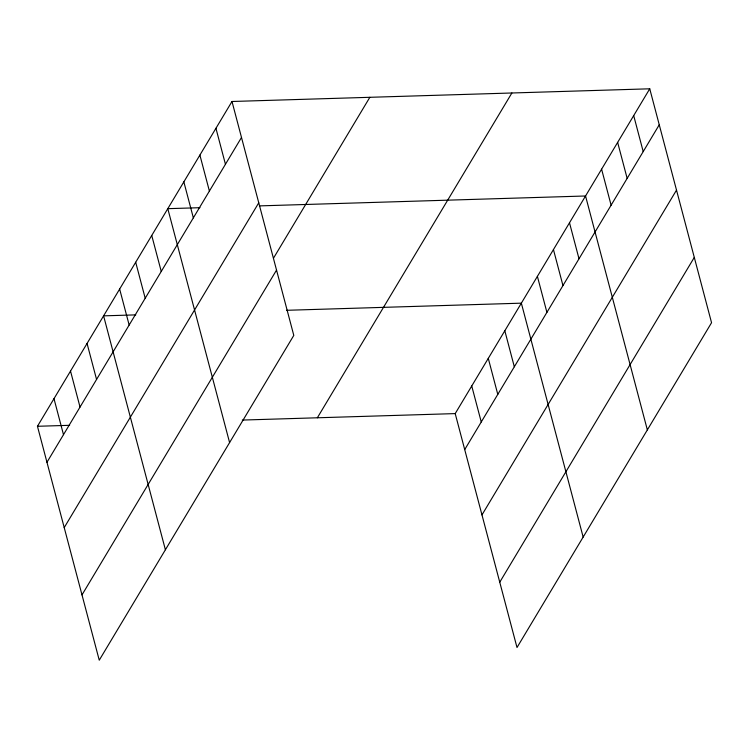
<?xml version="1.0" encoding="UTF-8"?>
<svg xmlns="http://www.w3.org/2000/svg" width="749" height="749" viewBox="0 0 749 749"><rect width="100%" height="100%" fill="white"/><g stroke="black" fill="none" stroke-linecap="round" stroke-linejoin="round"><path stroke-width="1.12" d="M231.993 101.49L293.795 335.402L99.252 660.197L37.45 426.284L231.993 101.49L649.748 88.803L711.55 322.716L517.007 647.511L455.205 413.598L649.748 88.803M46.962 462.273L241.496 137.479M64.217 527.596L258.761 202.801M273.554 258.077L369.847 97.304M81.997 594.884L276.54 270.089M317.351 417.783L511.885 92.988M464.717 449.587L659.26 124.793M481.972 514.9L676.516 190.106M499.752 582.198L694.295 257.403M199.955 207.698L167.795 208.671L229.597 442.584M259.697 205.881L585.549 195.985L647.351 429.898M135.766 314.88L103.596 315.853L165.398 549.766M286.493 310.301L521.351 303.167L583.153 537.08M37.45 426.284L69.62 425.31M242.283 420.067L455.205 413.598M633.701 115.599L643.204 151.588M617.644 142.394L627.156 178.384M601.597 169.19L611.109 205.179M569.502 222.781L579.005 258.77M553.445 249.576L562.958 285.566M537.398 276.372L546.91 312.361M504.817 330.777L514.32 366.767M488.282 358.378L497.785 394.377M471.739 385.988L481.251 421.977M215.937 128.285L225.449 164.274M199.889 155.08L209.402 191.07M183.842 181.876L193.354 217.865M151.738 235.467L161.25 271.456M135.691 262.262L145.203 298.252M119.643 289.058L129.156 325.047M87.062 343.463L96.565 379.453M70.518 371.073L80.031 407.063M53.984 398.674L63.496 434.673"/></g></svg>
